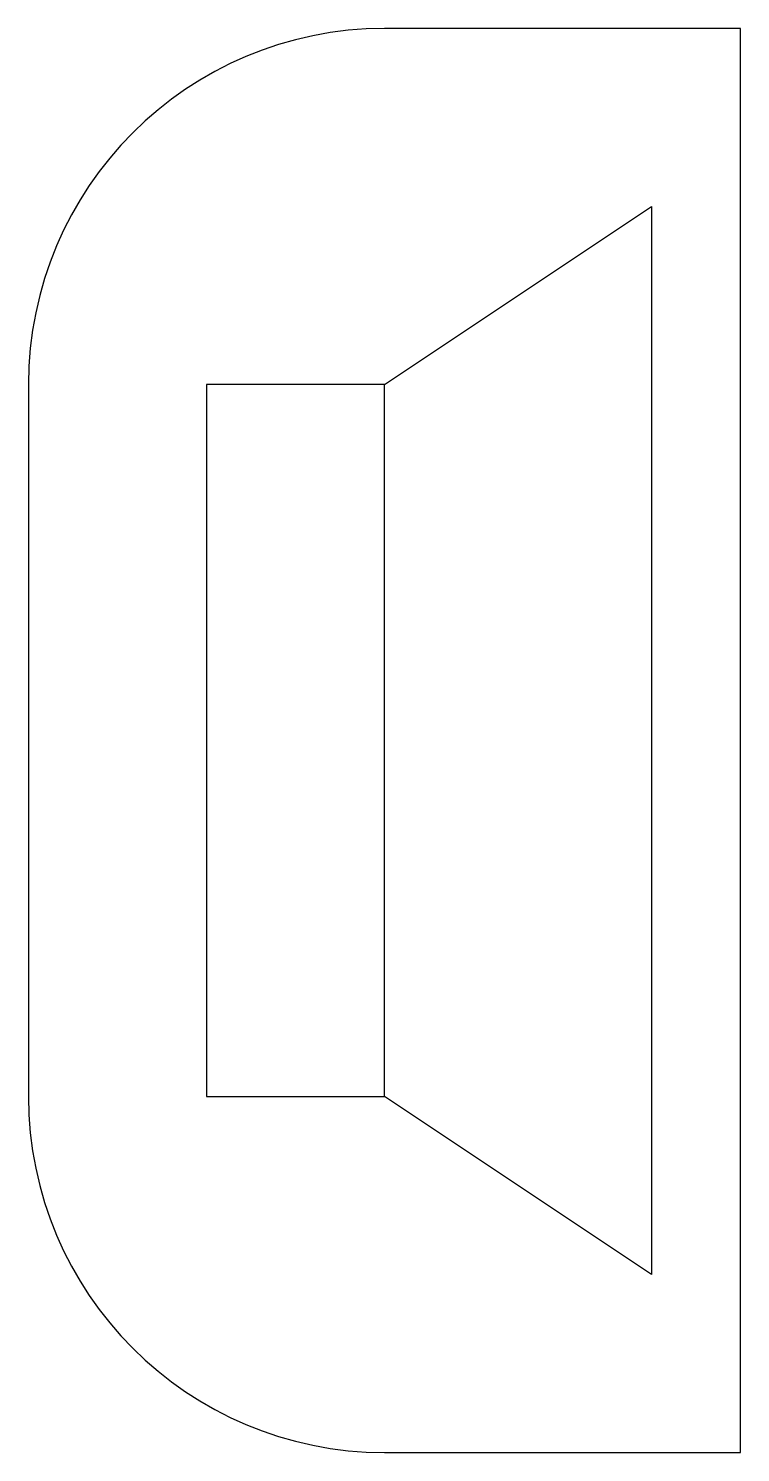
# Model space of a CAD drawing. Header units: inches. Extents: x 0.07 to 2.07, y -1.4 to 2.6.
import ezdxf

# ---------------------------------------------------------------- set-up
doc = ezdxf.new("R2010")
doc.units = ezdxf.units.IN
doc.header["$MEASUREMENT"] = 0
doc.layers.add('Equipment', color=178, linetype='Continuous', lineweight=25, true_color=0x000000)

msp = doc.modelspace()

# ---------------------------------------------------------------- linework, layer by layer
at = {"layer": 'Equipment'}
for p, q in [((2.0663, 2.6), (1.0663, 2.6)), ((2.0663, -1.4), (2.0663, 2.6)), ((1.0663, 1.6), (1.8163, 2.1)), ((1.8163, 2.1), (1.8163, -0.9)), ((0.0663, 1.6), (0.0663, -0.4)), ((1.0663, 1.6), (0.5663, 1.6)), ((0.5663, 1.6), (0.5663, -0.4)), ((1.0663, -0.4), (1.0663, 1.6)), ((0.5663, -0.4), (1.0663, -0.4)), ((1.8163, -0.9), (1.0663, -0.4)), ((1.0663, -1.4), (2.0663, -1.4))]:
    msp.add_line(p, q, dxfattribs=at)
for centre, start, end in [((1.0663, 1.6), 90, 180), ((1.0663, -0.4), 180, 270)]:
    msp.add_arc(centre, 1, start, end, dxfattribs=at)

doc.saveas('drawing.dxf')
